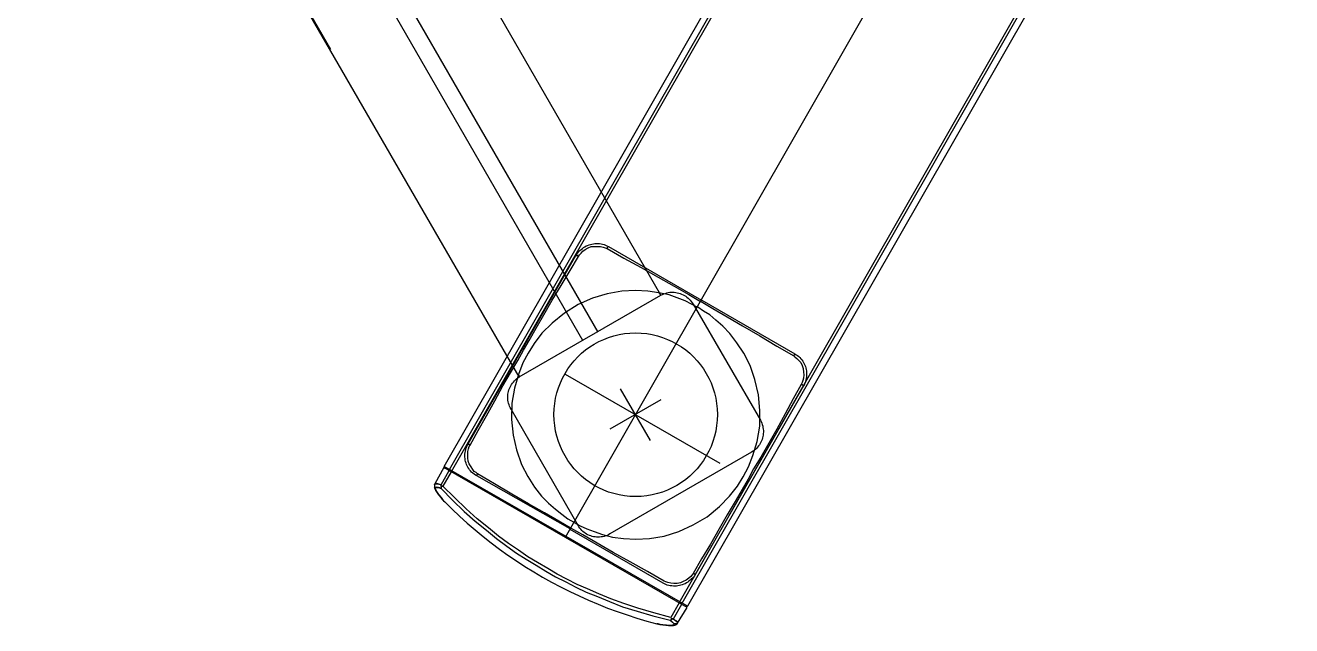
# Model space of a CAD drawing. Header units: metres. Extents: x 0 to 31.2, y 0 to 17.3.
# Drawn here: x 22.057 to 23.781, y 1.515 to 2.333 of the extents above; entities that cross this region are included whole.
import ezdxf

# ---------------------------------------------------------------- set-up
doc = ezdxf.new("R2010")
doc.units = ezdxf.units.M
doc.header["$MEASUREMENT"] = 0
doc.layers.add('Equipment Layer', color=7, linetype='CONTINUOUS', true_color=0xc20f8a)

msp = doc.modelspace()

# ---------------------------------------------------------------- linework, layer by layer
at = {"layer": 'Equipment Layer'}
for points in [[(23.4597, 3.1623), (22.6367, 1.7247), (22.6254, 1.705), (22.6229, 1.7046), (22.6229, 1.7032), (22.6229, 1.7022), (22.6194, 1.7032), (22.6229, 1.7018), (22.6229, 1.7022), (22.6229, 1.7018), (22.6385, 1.6859), (22.6543, 1.6708), (22.6695, 1.6574), (22.6847, 1.645), (22.6984, 1.6337), (22.7125, 1.6235), (22.7256, 1.614), (22.739, 1.6055), (22.7524, 1.5974), (22.7658, 1.5893), (22.7789, 1.5815), (22.793, 1.5748), (22.8064, 1.5674), (22.8208, 1.5607), (22.836, 1.5547), (22.8522, 1.548), (22.8702, 1.5409), (22.89, 1.5349), (22.9112, 1.5286), (22.9348, 1.5226), (22.9383, 1.5198), (22.9401, 1.518), (22.945, 1.5187), (22.9581, 1.5399), (22.6268, 1.7304), (22.6279, 1.7297), (22.6282, 1.7307), (22.6268, 1.7304), (22.6145, 1.7085), (22.6145, 1.7085), (22.6187, 1.7085), (22.6166, 1.7089), (22.6148, 1.7089), (22.6145, 1.7085), (22.6138, 1.7071), (22.6145, 1.7085), (22.6138, 1.7071), (22.6138, 1.705), (22.6145, 1.7029), (22.6148, 1.7011), (22.6155, 1.7004), (22.6173, 1.6972), (22.6159, 1.699), (22.6148, 1.7011), (22.6145, 1.7022), (22.6145, 1.7029), (22.6138, 1.7039), (22.6155, 1.7032), (22.6148, 1.7022), (22.6155, 1.7004), (22.6159, 1.699), (22.6176, 1.6965), (22.6194, 1.6937), (22.6201, 1.6933), (22.6229, 1.6898), (22.6251, 1.6866), (22.6251, 1.687), (22.6229, 1.6898), (22.6201, 1.6933), (22.6173, 1.6972), (22.6176, 1.6965), (22.6176, 1.6962), (22.6194, 1.6937), (22.6229, 1.6898), (22.6251, 1.687), (22.6261, 1.6852), (22.6251, 1.6866), (22.6272, 1.6842), (22.6279, 1.6838), (22.6272, 1.6842), (22.6261, 1.6852), (22.6279, 1.6838)], [(22.9358, 1.5265), (22.9366, 1.5247), (22.9394, 1.5247), (22.9429, 1.5219), (22.9376, 1.5244), (22.9373, 1.5236), (22.9366, 1.5233), (22.9373, 1.5236), (22.9366, 1.5247), (22.9394, 1.5247), (22.9387, 1.5244), (22.9394, 1.5247), (22.9507, 1.5445), (22.9496, 1.5452), (22.95, 1.5462), (22.9471, 1.5462), (22.9358, 1.5265), (22.9126, 1.5328), (22.891, 1.5388), (22.872, 1.5455), (22.854, 1.5519), (22.8378, 1.5586), (22.8226, 1.5653), (22.8085, 1.5713), (22.7944, 1.5787), (22.781, 1.5854), (22.7683, 1.5928), (22.7545, 1.6013), (22.7411, 1.609), (22.7284, 1.6178), (22.7147, 1.627), (22.7013, 1.6372), (22.6875, 1.6482), (22.6723, 1.6605), (22.6572, 1.6743), (22.6413, 1.6895), (22.6254, 1.705), (22.6229, 1.705), (22.6229, 1.706), (22.6229, 1.7067), (22.6187, 1.7085), (22.6229, 1.7067), (22.6339, 1.7265), (22.6353, 1.7251), (22.6356, 1.7268), (22.6346, 1.7276), (23.4565, 3.1641)], [(23.7815, 2.9796), (22.9584, 1.5416), (22.9563, 1.5406), (22.9574, 1.5423), (22.9584, 1.5416), (22.6272, 1.7318), (23.4502, 3.1697)], [(22.7923, 1.6355), (23.6146, 3.073)], [(22.0567, 3.0191), (22.4723, 2.2994)], [(23.774, 2.9834), (22.951, 1.5455), (22.9471, 1.5462), (23.7709, 2.9849)], [(22.9196, 1.9681), (22.9045, 1.9706), (22.8879, 1.9717), (22.8692, 1.9706), (22.8494, 1.9671), (22.8293, 1.9611), (22.8096, 1.9526), (22.7912, 1.9406), (22.7743, 1.9272), (22.7602, 1.9135), (22.7496, 1.8994), (22.7418, 1.8863), (22.7344, 1.8729), (22.7284, 1.857), (22.7295, 1.8538), (22.9224, 1.965), (22.4913, 2.7122)], [(22.8367, 1.9149), (22.3869, 2.6938)], [(22.8159, 1.9032), (22.3619, 2.6903)], [(22.7295, 1.8538), (22.2751, 2.6402)], [(22.8067, 2.0193), (22.8079, 2.0211), (22.8092, 2.0229), (22.8106, 2.0245), (22.8121, 2.0261), (22.8137, 2.0275), (22.8154, 2.0288), (22.8171, 2.03), (22.8189, 2.0311), (22.8207, 2.0321), (22.8226, 2.0329), (22.8246, 2.0337), (22.8265, 2.0343), (22.8285, 2.0348), (22.8306, 2.0351), (22.8326, 2.0354), (22.8347, 2.0355), (22.8368, 2.0354), (22.8388, 2.0353), (22.8409, 2.035), (22.8429, 2.0345), (22.845, 2.0339), (22.8469, 2.0332), (22.8489, 2.0323), (22.8508, 2.0313)], [(22.8399, 2.0316), (22.8438, 2.0306), (22.8466, 2.0295), (22.8491, 2.0285), (22.8494, 2.0295), (22.8491, 2.0285), (22.872, 2.0154), (22.8956, 2.0027), (22.9186, 1.9897), (22.9404, 1.9773), (22.9602, 1.966), (22.9764, 1.9565), (22.9771, 1.9565), (22.9933, 1.947), (23.0124, 1.9357), (23.0336, 1.9233), (23.0569, 1.9099), (23.0801, 1.8958), (23.1034, 1.8824), (23.1038, 1.8835), (23.1034, 1.8824), (23.1048, 1.8814), (23.1076, 1.8789), (23.1101, 1.8761), (23.1129, 1.8736), (23.1147, 1.8694), (23.1161, 1.8651), (23.1168, 1.8605), (23.1172, 1.8567), (23.1168, 1.8521), (23.1158, 1.8489), (23.1147, 1.8461), (23.1133, 1.8436), (23.1027, 1.8239), (23.0914, 1.8034), (23.0801, 1.7829), (23.0692, 1.7635), (23.0583, 1.7448), (23.0487, 1.7286), (23.041, 1.7145), (23.0332, 1.7004), (23.0237, 1.6842), (23.0128, 1.6662), (23.0018, 1.6468), (22.9898, 1.6263), (22.9775, 1.6062), (22.9662, 1.5864), (22.9648, 1.5843), (22.963, 1.5822), (22.9602, 1.5797), (22.9567, 1.5769), (22.9528, 1.5755), (22.9489, 1.5737), (22.9443, 1.5727), (22.9401, 1.5727), (22.9358, 1.573), (22.932, 1.5741), (22.9291, 1.5748), (22.927, 1.5759), (22.9041, 1.5889), (22.8805, 1.6023), (22.8575, 1.615), (22.8357, 1.6277), (22.8159, 1.6387), (22.7997, 1.6478), (22.799, 1.6482), (22.7834, 1.6574), (22.7637, 1.6686), (22.7422, 1.681), (22.7192, 1.6944), (22.6956, 1.7085), (22.6727, 1.7219), (22.6709, 1.7237), (22.6681, 1.7251), (22.666, 1.7279), (22.6639, 1.7314), (22.6614, 1.7353), (22.66, 1.7392), (22.6593, 1.7438), (22.6593, 1.7484), (22.6593, 1.7522), (22.6603, 1.7561), (22.6614, 1.759), (22.6628, 1.7611), (22.6614, 1.7618), (22.6628, 1.7611), (22.6734, 1.7808), (22.6847, 1.8009), (22.6963, 1.8214), (22.7069, 1.8415), (22.7175, 1.8595), (22.7274, 1.8761), (22.7351, 1.8902), (22.7429, 1.9036), (22.7524, 1.9202), (22.763, 1.9385), (22.7743, 1.9583), (22.7866, 1.9784), (22.7986, 1.9985), (22.8103, 2.0179), (22.8092, 2.0189), (22.8103, 2.0179), (22.8113, 2.02), (22.8138, 2.0221), (22.8159, 2.0249), (22.8191, 2.0274), (22.8233, 2.0295), (22.8275, 2.0313), (22.8314, 2.0316), (22.836, 2.0316), (22.8399, 2.0316)], [(22.66, 1.7628), (22.66, 1.7621), (22.6614, 1.7618), (22.6603, 1.7621), (22.66, 1.7628), (22.8067, 2.0193), (22.8092, 2.0189), (22.8081, 2.0193), (22.8074, 2.0193), (22.8067, 2.0193)], [(22.8508, 2.0313), (22.8501, 2.0306), (22.8494, 2.0295), (22.8501, 2.0306), (22.8508, 2.0313), (22.9775, 1.9583), (22.9782, 1.9583), (23.1048, 1.8852), (23.1045, 1.8845), (23.1038, 1.8835), (23.1045, 1.8845), (23.1045, 1.8852), (23.1048, 1.8852)], [(22.8508, 2.0313), (22.8508, 2.0313)], [(22.7284, 1.857), (22.7231, 1.8387), (22.7192, 1.8179), (22.7189, 1.796), (22.721, 1.7745), (22.7256, 1.7544), (22.7326, 1.7346), (22.7411, 1.7184), (22.7503, 1.7039), (22.7598, 1.6916), (22.7693, 1.682), (22.7789, 1.6736), (22.7873, 1.6669), (22.7958, 1.6605), (22.8036, 1.6563), (22.8043, 1.6556), (22.8124, 1.651), (22.8215, 1.6471), (22.8314, 1.6432), (22.8427, 1.6394), (22.8565, 1.6358), (22.8713, 1.6337), (22.8882, 1.633), (22.9069, 1.6337), (22.927, 1.6372), (22.9468, 1.6432), (22.9662, 1.6524), (22.9856, 1.6633), (23.0022, 1.6775), (23.0156, 1.6916), (23.0265, 1.705), (23.0343, 1.718), (23.0417, 1.7314), (23.0477, 1.747), (23.0533, 1.7657), (23.0569, 1.7868), (23.0572, 1.8083), (23.0551, 1.8295), (23.0505, 1.8503), (23.0438, 1.8694), (23.0353, 1.8863), (23.0258, 1.9004), (23.0163, 1.9128), (23.0068, 1.923), (22.9972, 1.9311), (22.9888, 1.9382), (22.9803, 1.9435), (22.9725, 1.9487), (22.9718, 1.9487), (22.9641, 1.953), (22.9552, 1.9576), (22.9443, 1.9614), (22.9334, 1.9657), (22.9196, 1.9681), (22.9224, 1.965)], [(22.9224, 1.965), (22.9244, 1.966), (22.9263, 1.9669), (22.9283, 1.9676), (22.9303, 1.9682), (22.9324, 1.9686), (22.9344, 1.969), (22.9365, 1.9691), (22.9386, 1.9692), (22.9406, 1.9691), (22.9427, 1.9688), (22.9447, 1.9685), (22.9467, 1.968), (22.9487, 1.9674), (22.9506, 1.9666), (22.9525, 1.9658), (22.9543, 1.9648), (22.9561, 1.9637), (22.9578, 1.9625), (22.9594, 1.9612), (22.9609, 1.9597), (22.9624, 1.9582), (22.9638, 1.9566), (22.965, 1.9548), (22.9662, 1.953)], [(22.9662, 1.953), (23.0579, 1.7949)], [(22.7767, 1.8027), (22.777, 1.8103), (22.7778, 1.8177), (22.779, 1.825), (22.7807, 1.8321), (22.7828, 1.8391), (22.7854, 1.8458), (22.7884, 1.8523), (22.7918, 1.8586), (22.7956, 1.8647), (22.7998, 1.8705), (22.8043, 1.8759), (22.8092, 1.8811), (22.8143, 1.886), (22.8198, 1.8906), (22.8256, 1.8948), (22.8316, 1.8986), (22.8379, 1.902), (22.8445, 1.905), (22.8512, 1.9077), (22.8582, 1.9098), (22.8654, 1.9115), (22.8727, 1.9128), (22.8802, 1.9136), (22.8879, 1.9138)], [(22.8879, 1.9138), (22.8955, 1.9136), (22.903, 1.9128), (22.9104, 1.9115), (22.9176, 1.9098), (22.9246, 1.9077), (22.9313, 1.905), (22.9379, 1.902), (22.9442, 1.8986), (22.9503, 1.8948), (22.9561, 1.8906), (22.9616, 1.886), (22.9668, 1.8811), (22.9716, 1.8759), (22.9762, 1.8705), (22.9804, 1.8647), (22.9842, 1.8586), (22.9876, 1.8523), (22.9906, 1.8458), (22.9932, 1.8391), (22.9954, 1.8321), (22.9971, 1.825), (22.9983, 1.8177), (22.9991, 1.8103), (22.9993, 1.8027)], [(23.1048, 1.8852), (23.1067, 1.8841), (23.1084, 1.8829), (23.11, 1.8816), (23.1116, 1.8801), (23.113, 1.8786), (23.1143, 1.877), (23.1155, 1.8753), (23.1166, 1.8736), (23.1175, 1.8718), (23.1184, 1.8699), (23.1191, 1.868), (23.1197, 1.8661), (23.1202, 1.8641), (23.1205, 1.8621), (23.1207, 1.86), (23.1208, 1.858), (23.1208, 1.8559), (23.1207, 1.8538), (23.1204, 1.8518), (23.1199, 1.8497), (23.1194, 1.8477), (23.1187, 1.8457), (23.1178, 1.8438), (23.1168, 1.8419)], [(22.7182, 1.8101), (22.7172, 1.812), (22.7163, 1.814), (22.7155, 1.816), (22.7149, 1.818), (22.7144, 1.82), (22.7141, 1.822), (22.7139, 1.8241), (22.7138, 1.8261), (22.7139, 1.8282), (22.7141, 1.8302), (22.7144, 1.8322), (22.7148, 1.8342), (22.7154, 1.8362), (22.7161, 1.8381), (22.7169, 1.84), (22.7178, 1.8418), (22.7189, 1.8436), (22.7201, 1.8453), (22.7214, 1.8469), (22.7228, 1.8485), (22.7243, 1.85), (22.7259, 1.8513), (22.7276, 1.8526), (22.7295, 1.8538)], [(23.0032, 1.736), (22.7923, 1.857)], [(22.908, 1.7674), (22.8674, 1.8376)], [(23.1168, 1.8419), (22.969, 1.585)], [(23.1147, 1.8433), (23.1158, 1.8426), (23.1147, 1.8433), (23.1133, 1.8436), (23.1147, 1.8433)], [(23.1161, 1.8419), (23.1158, 1.8426), (23.1161, 1.8419)], [(23.1168, 1.8419), (23.1161, 1.8419), (23.1168, 1.8419)], [(22.9224, 1.8228), (22.8529, 1.7826)], [(22.8096, 1.6517), (22.7182, 1.8101)], [(22.8879, 1.6909), (22.8802, 1.6911), (22.8727, 1.6919), (22.8654, 1.6931), (22.8582, 1.6949), (22.8512, 1.697), (22.8445, 1.6997), (22.8379, 1.7027), (22.8316, 1.7061), (22.8256, 1.71), (22.8198, 1.7142), (22.8143, 1.7187), (22.8092, 1.7236), (22.8043, 1.7288), (22.7998, 1.7344), (22.7956, 1.7402), (22.7918, 1.7463), (22.7884, 1.7526), (22.7854, 1.7592), (22.7828, 1.766), (22.7807, 1.773), (22.779, 1.7802), (22.7778, 1.7875), (22.777, 1.795), (22.7767, 1.8027)], [(22.9993, 1.8027), (22.9991, 1.795), (22.9983, 1.7875), (22.9971, 1.7802), (22.9954, 1.773), (22.9932, 1.766), (22.9906, 1.7592), (22.9876, 1.7526), (22.9842, 1.7463), (22.9804, 1.7402), (22.9762, 1.7344), (22.9716, 1.7288), (22.9668, 1.7236), (22.9616, 1.7187), (22.9561, 1.7142), (22.9503, 1.71), (22.9442, 1.7061), (22.9379, 1.7027), (22.9313, 1.6997), (22.9246, 1.697), (22.9176, 1.6949), (22.9104, 1.6931), (22.903, 1.6919), (22.8955, 1.6911), (22.8879, 1.6909)], [(23.0579, 1.7949), (23.0589, 1.793), (23.0597, 1.7911), (23.0604, 1.7891), (23.061, 1.787), (23.0614, 1.785), (23.0617, 1.7829), (23.0619, 1.7809), (23.0619, 1.7788), (23.0618, 1.7768), (23.0616, 1.7747), (23.0613, 1.7727), (23.0608, 1.7707), (23.0602, 1.7688), (23.0595, 1.7669), (23.0586, 1.765), (23.0576, 1.7632), (23.0566, 1.7614), (23.0554, 1.7598), (23.0541, 1.7582), (23.0527, 1.7566), (23.0511, 1.7552), (23.0495, 1.7539), (23.0478, 1.7527), (23.0459, 1.7515)], [(22.6716, 1.7191), (22.6697, 1.7202), (22.6679, 1.7215), (22.6662, 1.7229), (22.6646, 1.7243), (22.6631, 1.7259), (22.6618, 1.7275), (22.6606, 1.7292), (22.6595, 1.731), (22.6585, 1.7328), (22.6577, 1.7347), (22.657, 1.7366), (22.6564, 1.7386), (22.656, 1.7406), (22.6556, 1.7426), (22.6554, 1.7446), (22.6554, 1.7467), (22.6555, 1.7488), (22.6557, 1.7508), (22.6561, 1.7529), (22.6566, 1.7549), (22.6572, 1.757), (22.658, 1.759), (22.6589, 1.7609), (22.66, 1.7628)], [(22.66, 1.7621), (22.6603, 1.7621), (22.66, 1.7621)], [(23.0459, 1.7515), (22.8529, 1.6401)], [(22.6723, 1.7208), (22.6716, 1.7201), (22.6723, 1.7208), (22.6727, 1.7219), (22.6723, 1.7208)], [(22.6716, 1.7194), (22.6716, 1.7201), (22.6716, 1.7194)], [(22.6716, 1.7191), (22.6716, 1.7194), (22.6716, 1.7191)], [(22.9253, 1.573), (22.7986, 1.6461), (22.7986, 1.6468), (22.6716, 1.7191)], [(22.6173, 1.7039), (22.6155, 1.7032), (22.6194, 1.7032), (22.6173, 1.7039)], [(22.6254, 1.705), (22.624, 1.7046), (22.6229, 1.7046), (22.624, 1.7046), (22.6229, 1.7046), (22.6229, 1.705), (22.6254, 1.705)], [(22.6279, 1.6838), (22.6379, 1.6739), (22.6482, 1.6642), (22.6587, 1.6547), (22.6694, 1.6456), (22.6802, 1.6366), (22.6913, 1.6279), (22.7025, 1.6195), (22.7139, 1.6113), (22.7255, 1.6034), (22.7372, 1.5958), (22.7492, 1.5884), (22.7612, 1.5813), (22.7734, 1.5744), (22.7858, 1.5679), (22.7983, 1.5616), (22.811, 1.5556), (22.8238, 1.5498), (22.8367, 1.5444), (22.8498, 1.5392), (22.863, 1.5343), (22.8763, 1.5297), (22.8897, 1.5254), (22.9032, 1.5214), (22.9168, 1.5176)], [(22.8529, 1.6401), (22.851, 1.639), (22.8491, 1.6381), (22.8471, 1.6373), (22.8451, 1.6367), (22.843, 1.6362), (22.841, 1.6359), (22.8389, 1.6357), (22.8368, 1.6356), (22.8348, 1.6357), (22.8327, 1.6359), (22.8307, 1.6363), (22.8287, 1.6368), (22.8268, 1.6374), (22.8249, 1.6381), (22.823, 1.6389), (22.8212, 1.6399), (22.8194, 1.641), (22.8178, 1.6422), (22.8162, 1.6435), (22.8147, 1.6449), (22.8132, 1.6465), (22.8119, 1.6481), (22.8107, 1.6499), (22.8096, 1.6517)], [(22.969, 1.585), (22.9679, 1.5832), (22.9666, 1.5814), (22.9652, 1.5798), (22.9638, 1.5783), (22.9622, 1.5769), (22.9606, 1.5756), (22.9589, 1.5744), (22.9571, 1.5733), (22.9553, 1.5723), (22.9534, 1.5715), (22.9515, 1.5708), (22.9495, 1.5702), (22.9475, 1.5697), (22.9455, 1.5693), (22.9434, 1.5691), (22.9414, 1.569), (22.9393, 1.569), (22.9373, 1.5692), (22.9352, 1.5695), (22.9332, 1.5699), (22.9311, 1.5705), (22.9291, 1.5712), (22.9272, 1.572), (22.9253, 1.573)], [(22.9676, 1.5861), (22.9679, 1.5854), (22.9676, 1.5861), (22.9662, 1.5864), (22.9676, 1.5861)], [(22.9687, 1.585), (22.9679, 1.5854), (22.9687, 1.585)], [(22.969, 1.585), (22.9687, 1.585), (22.969, 1.585)], [(22.945, 1.5187), (22.9443, 1.5176), (22.9401, 1.518), (22.9401, 1.5162), (22.9383, 1.5159), (22.9404, 1.5159), (22.9383, 1.5152), (22.9355, 1.5152), (22.9327, 1.5152), (22.9298, 1.5159), (22.9291, 1.5159), (22.9344, 1.5152), (22.9383, 1.5159), (22.9415, 1.5159), (22.9422, 1.5162), (22.9404, 1.5159), (22.9422, 1.5162), (22.9443, 1.5176), (22.9422, 1.5162), (22.9443, 1.5176), (22.945, 1.5187), (22.945, 1.5205), (22.945, 1.5187)], [(22.9348, 1.5226), (22.9355, 1.5226), (22.9348, 1.5226)], [(22.9355, 1.5226), (22.9366, 1.5233), (22.9355, 1.5226)], [(22.9376, 1.5244), (22.9387, 1.5244), (22.9376, 1.5244)], [(22.945, 1.5205), (22.9429, 1.5219), (22.945, 1.5205)], [(22.9168, 1.5176), (22.9175, 1.5176), (22.9168, 1.5176), (22.9186, 1.5176), (22.9175, 1.5176), (22.921, 1.5169), (22.9249, 1.5162), (22.9298, 1.5159), (22.9291, 1.5159), (22.9249, 1.5162), (22.9214, 1.5169), (22.9186, 1.5176)], [(22.9291, 1.5159), (22.9298, 1.5159), (22.9291, 1.5159)], [(22.9327, 1.5152), (22.9358, 1.5152), (22.9327, 1.5152)], [(22.9358, 1.5152), (22.9383, 1.5152), (22.9358, 1.5152)], [(22.9383, 1.5152), (22.9394, 1.5152), (22.9383, 1.5152)]]:
    msp.add_lwpolyline(points, dxfattribs=at)

doc.saveas('drawing.dxf')
